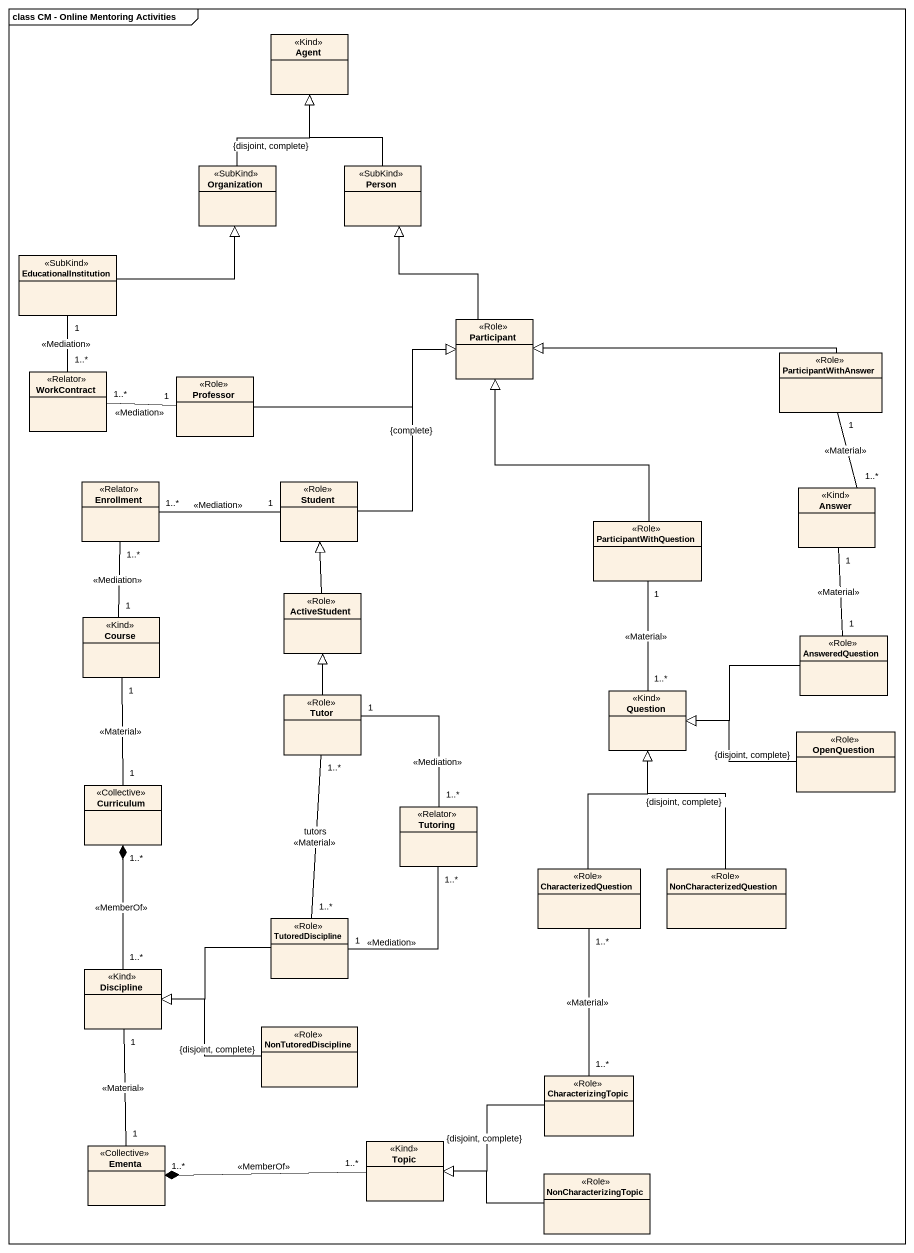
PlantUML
@startuml
mainframe class CM - Online Mentoring Activities
hide circle
hide empty members
class "Agent" as Agent_ <<Kind>>
class Organization <<SubKind>>
class "Person" as Person_ <<SubKind>>
class EducationalInstitution <<SubKind>>
class "Participant" as Participant_ <<Role>>
class ParticipantWithAnswer <<Role>>
class WorkContract <<Relator>>
class Professor <<Role>>
class Enrollment <<Relator>>
class Student <<Role>>
class Answer <<Kind>>
class ParticipantWithQuestion <<Role>>
class Course <<Kind>>
class ActiveStudent <<Role>>
class AnsweredQuestion <<Role>>
class Tutor <<Role>>
class Question <<Kind>>
class OpenQuestion <<Role>>
class Curriculum <<Collective>>
class Tutoring <<Relator>>
class CharacterizedQuestion <<Role>>
class NonCharacterizedQuestion <<Role>>
class TutoredDiscipline <<Role>>
class Discipline <<Kind>>
class NonTutoredDiscipline <<Role>>
class CharacterizingTopic <<Role>>
class Ementa <<Collective>>
class Topic <<Kind>>
class NonCharacterizingTopic <<Role>>
Organization -up-|> Agent_ : {disjoint, complete}
Person_ -up-|> Agent_
EducationalInstitution -right-|> Organization
Participant_ -up-|> Person_
ParticipantWithAnswer -left-|> Participant_
ParticipantWithAnswer "1" -- "1..*" Answer : <<Material>>
WorkContract "1..*" -up- "1" EducationalInstitution : <<Mediation>>
WorkContract "1..*" -right- "1" Professor : <<Mediation>>
Professor -right-|> Participant_
Enrollment "1..*" -right- "1" Student : <<Mediation>>
Enrollment "1..*" -- "1" Course : <<Mediation>>
Student -up-|> Participant_ : {complete}
Answer "1" -- "1" AnsweredQuestion : <<Material>>
ParticipantWithQuestion -up-|> Participant_
ParticipantWithQuestion "1" -- "1..*" Question : <<Material>>
Course "1" -- "1" Curriculum : <<Material>>
ActiveStudent -up-|> Student
AnsweredQuestion -left-|> Question
Tutor -up-|> ActiveStudent
Tutor "1..*" -- "1..*" TutoredDiscipline : tutors\n<<Material>>
OpenQuestion -left-|> Question : {disjoint, complete}
Curriculum "1..*" *-- "1..*" Discipline : <<MemberOf>>
Tutoring "1..*" -up- "1" Tutor : <<Mediation>>
Tutoring "1..*" -- "1" TutoredDiscipline : <<Mediation>>
CharacterizedQuestion -up-|> Question
NonCharacterizedQuestion -up-|> Question : {disjoint, complete}
TutoredDiscipline -left-|> Discipline
Discipline "1" -- "1" Ementa : <<Material>>
NonTutoredDiscipline -left-|> Discipline : {disjoint, complete}
CharacterizingTopic "1..*" -up- "1..*" CharacterizedQuestion : <<Material>>
CharacterizingTopic -left-|> Topic : {disjoint, complete}
Ementa "1..*" *-right- "1..*" Topic : <<MemberOf>>
NonCharacterizingTopic -left-|> Topic
@enduml
